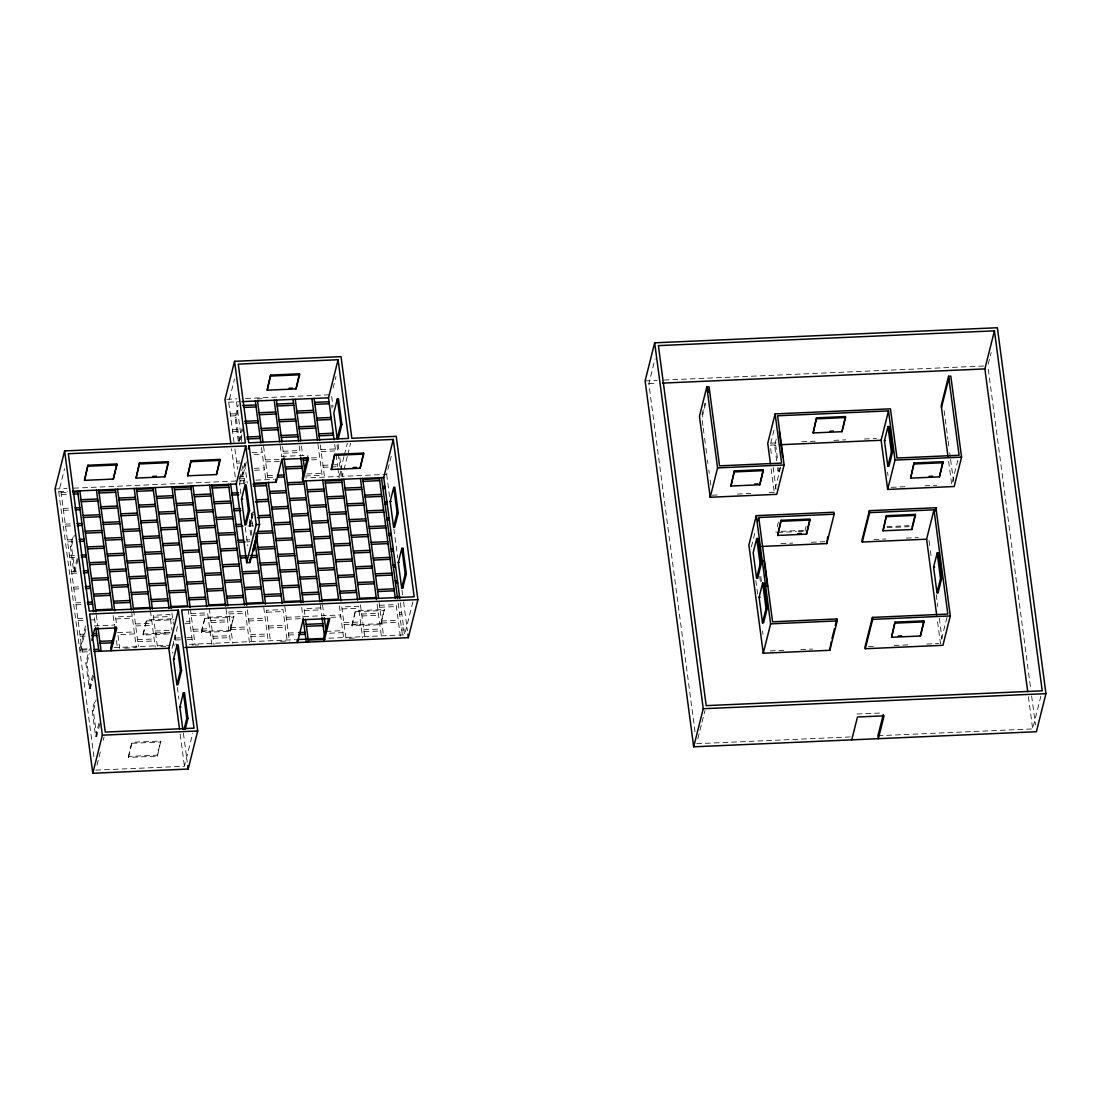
<?xml version="1.0" encoding="UTF-8"?>
<svg xmlns="http://www.w3.org/2000/svg" width="1101" height="1101" viewBox="0 0 1101 1101"><rect width="100%" height="100%" fill="white"/><g stroke="black" fill="none" stroke-linecap="round" stroke-linejoin="round"><path stroke-width="0.75" stroke-dasharray="5 3.75" d="M93.929 756.662L58.766 491.803L64.587 468.627M78.047 559.225L74.896 571.804L73.781 571.846L70.381 546.275L73.148 535.279M74.896 571.804L71.496 546.22L74.262 535.224M73.781 571.846L77.331 557.712M85.479 626.001L79.657 649.177L88.534 648.778M85.878 628.946L80.056 652.122L88.933 651.737M93.544 675.945L90.392 688.524L89.277 688.565L85.878 662.995L89.442 648.861M90.392 688.524L86.993 662.953L89.36 653.526M89.277 688.565L92.828 674.431M99.902 723.825L96.75 736.39L95.636 736.445L92.236 710.861L95.003 699.864M96.75 736.39L93.351 710.819L96.117 699.823M95.636 736.445L99.186 722.297M96.971 765.195L100.714 750.29M103.205 740.354L104.044 737.051M168.604 633.956L143.158 635.084L143.034 634.093L146.584 619.959L173.724 618.762M143.158 635.084L146.584 619.959M128.404 756.428L131.955 742.294L160.801 741.014L157.374 756.153L128.542 757.419L128.404 756.428L157.25 755.162L160.801 741.014M128.542 757.419L131.955 742.294M234.045 442.423L228.705 402.195L234.527 379.019M177.509 626.552L172.1 648.076L172.788 653.182M238.27 441.198L235.105 417.334L238.256 404.769M239.371 441.157L236.206 417.293L238.188 409.434M238.889 441.336L242.041 428.771M240.39 439.712L243.156 428.716M201.442 631.534L204.992 617.386L233.825 616.12L230.412 631.245L201.566 632.511L201.442 631.534L230.274 630.254L233.825 616.12M239.564 479.238L242.894 465.984M201.566 632.511L204.992 617.386M240.871 493.881L239.55 483.834L245.248 461.911M244.945 483.091L243.582 472.866L246.349 461.856M95.732 770.149L184.445 766.255L192.771 733.142M252.487 511.979L249.335 524.544L250.45 524.503L253.602 511.924M250.753 535.265L249.404 525.039L252.157 514.043M251.868 535.224L250.505 524.984L253.271 513.988M333.121 388.089L336.025 376.501M343.952 456.626L338.97 476.499L305.693 477.958M344.365 454.974L347.283 443.386M391.227 456.186L386.657 474.393L342.287 476.348L343.54 471.379M343.952 469.728L347.283 456.488M347.696 454.823L350.613 443.235M351.907 624.9L355.458 610.766L384.29 609.5L380.863 624.625L352.031 625.891L351.907 624.9L380.74 623.634L384.29 609.5M352.031 625.891L355.458 610.766M412.93 601.765L404.618 634.864L327.025 638.291M695.048 731.821L648.833 383.712L655.067 358.885M702.08 414.554L704.943 403.131M705.617 403.461L701.929 418.146L703.044 426.527M770.617 443.524L774.719 427.202M697.869 738.743L701.612 723.839M702.025 722.187L704.943 710.599M776.687 460.879L774.65 445.533L776.233 439.244M751.377 546.894L755.465 530.586M779.948 467.911L779.15 471.063L778.049 471.104L778.834 467.966M769.227 492.684L774.264 492.464L780.815 466.356M777.21 526.828L778.792 520.553M804.996 531.26L806.441 523.993M957.856 460.177L951.718 484.66L948.374 459.53M988.216 364.17L991.134 352.581M946.998 617.344L940.447 643.452L937.323 619.904M877.951 735.729L1032.669 728.917L1040.982 695.804M226.71 399.319L237.004 398.865M245.592 398.493L331.456 394.709M645.117 380.905L657.104 380.382M663.958 380.079L984.377 365.972M257.276 398.961L265.602 398.603M228.705 402.195L238.862 401.755M648.833 383.712L657.407 383.327M230.274 414.004L238.036 413.659M230.536 415.972L238.298 415.627M235.105 417.334L236.206 417.293M232.366 429.748L240.128 429.404M232.628 431.702L240.39 431.372M252.129 452.621L262.107 452.181M283.191 451.245L299.816 450.515M320.886 449.593L337.525 448.85M254.056 454.507L262.368 454.149M283.452 453.213L300.078 452.483M321.148 451.561L337.787 450.818L336.92 444.267M281.484 456.433L308.101 455.264M236.536 461.223L239.646 461.085M265.369 459.943L282.007 459.213M311.404 457.92L319.717 457.562M236.798 463.191L244.56 462.847L247.257 483.174M265.63 461.911L282.269 461.181M311.666 459.888L319.978 459.516M771.127 443.139L776.219 442.905M801.652 441.79L815.222 441.198M833.884 440.372L845.761 439.85M864.423 439.024L876.286 438.501M770.218 445.148L777.045 444.859M254.221 468.352L264.199 467.911M322.978 465.324L339.617 464.594M774.65 445.533L775.765 445.492L777.801 460.824M254.482 470.32L264.46 469.879M323.24 467.292L329.653 467.017M331.25 466.948L336.053 466.728M243.582 472.866L242.481 472.907L243.83 483.133M238.628 476.953L246.39 476.609M267.46 475.687L275.787 475.315M306.835 473.953L321.809 473.292M238.889 478.921L246.652 478.577M267.722 477.655L276.048 477.284M305.431 475.99L322.07 475.26M55.05 488.995L66.982 488.472M73.808 488.17L235.82 481.041L231.54 448.726M239.151 480.889L247.464 480.518M255.79 480.16L274.08 479.348M58.766 491.803L67.643 491.404M239.55 483.834L246.197 483.545M61.119 492.684L67.767 492.395M61.381 494.652L68.028 494.363M63.211 508.414L69.858 508.125M63.473 510.382L70.12 510.093M712.154 495.202L720.549 494.831M737.34 494.088L750.758 493.496M891.287 487.316L906.384 486.656M924.854 485.83L936.607 485.321M65.303 524.159L71.95 523.87M65.551 526.127L72.212 525.838M249.335 523.966L252.666 523.828M249.404 525.039L250.505 524.984M247.931 526.017L252.927 525.796M67.381 539.889L74.042 539.6M67.643 541.857L74.304 541.568M70.381 546.275L71.496 546.22M246.431 539.93L249.762 539.779M246.693 541.898L250.023 541.747M69.473 555.633L76.134 555.344M69.735 557.601L76.396 557.312M781.118 531.329L804.859 530.283M887.007 526.663L909.054 525.686M777.857 532.457L796.518 531.632M798.211 531.563L803.303 531.343M887.131 527.64L909.178 526.677M71.565 571.364L78.212 571.075M71.826 573.332L78.474 573.043M780.953 543.619L792.775 543.096M811.341 542.284L824.842 541.678M873.96 539.518L885.906 538.995M906.371 538.1L918.317 537.577M73.657 587.108L81.969 586.737M73.918 589.076L80.566 588.787M75.749 602.839L82.396 602.55M76.01 604.807L82.658 604.518M77.827 618.583L84.488 618.294M132.175 616.188L115.536 616.918L116.61 625.01M190.955 613.601L207.594 612.872L211.777 644.346M320.721 607.89L304.082 608.619L305.362 618.239M379.501 605.302L396.126 604.573L400.31 636.048M78.088 620.551L84.749 620.262M91.397 619.959L94.727 619.822M115.798 618.886L132.437 618.156M153.507 617.234L170.146 616.505M191.216 615.569L207.855 614.84M228.925 613.918L245.564 613.174M266.635 612.252L283.274 611.523M304.344 610.587L320.969 609.858M342.053 608.936L358.678 608.206M379.749 607.27L396.388 606.541M146.708 620.936L173.848 619.739M205.116 618.363L233.963 617.097M355.582 611.743L384.414 610.477M94.273 625.932L114.752 625.038M135.437 623.964L152.076 623.235M186.454 621.721L189.785 621.57M210.855 620.647L227.494 619.904M248.565 618.982L265.203 618.253M286.274 617.331L340.608 614.936M361.678 614L378.317 613.271M399.388 612.349L401.617 612.252M135.698 625.932L152.337 625.203M185.051 623.758L190.046 623.538M211.117 622.615L227.756 621.872M248.826 620.95L265.465 620.221M286.535 619.285L301.509 618.638M330.892 617.344L340.87 616.904M361.94 615.968L378.579 615.239M399.649 614.317L401.879 614.22M79.919 634.327L86.58 634.025M117.628 632.662L134.267 631.933M155.337 630.997L170.311 630.336M193.047 629.345L209.685 628.616M230.756 627.68L247.395 626.951M268.465 626.029L285.09 625.285M343.87 622.698L360.509 621.969M381.579 621.047L398.218 620.317M80.18 636.282L86.841 635.993M134.528 633.901L117.89 634.63L119.72 648.393M155.599 632.965L170.572 632.304M193.308 631.313L209.947 630.57M231.017 629.648L247.656 628.919M268.727 627.997L285.352 627.253M344.131 624.666L360.77 623.937M381.841 623.015L398.479 622.285M143.034 634.093L170.173 632.91M137.529 639.695L154.168 638.965M175.238 638.043L180.234 637.823M186.881 637.534L191.877 637.314M212.947 636.378L229.586 635.649M250.656 634.726L267.282 633.983M288.366 633.061L296.678 632.69M326.061 631.396L342.7 630.667M363.77 629.744L380.409 629.015M401.48 628.079L403.695 627.983M137.79 641.663L154.429 640.933M175.499 640.011L180.481 639.791M187.142 639.502L192.138 639.282M213.209 638.346L229.848 637.617M250.918 636.695L267.543 635.951M288.627 635.029L296.94 634.658M329.653 633.226L342.962 632.635M364.032 631.713L380.671 630.983M401.741 630.047L403.957 629.951M114.132 647.649L170.545 645.172M189.344 644.346L295.329 639.681M82.011 650.058L88.672 649.769M124.716 648.172L136.359 647.663L131.776 613.133M165.742 646.37L157.429 646.741L153.245 615.266L169.884 614.537L171.976 630.267M198.455 644.938L195.138 645.076L190.556 610.546M280.535 641.319L287.182 641.03L283.012 609.555L266.373 610.284L270.557 641.759M354.288 638.071L345.962 638.442L341.792 606.968L358.417 606.238L362.601 637.713M85.878 662.995L86.993 662.953M770.287 650.939L783.829 650.333M800.757 649.59L812.607 649.067M868.455 646.617L875.309 646.315M894.163 645.489L907.885 644.883M926.725 644.044L938.726 643.521M92.236 710.861L93.351 710.819M132.092 743.271L160.925 742.005M857.073 714.054L880.36 713.035M696.63 743.712L851.334 736.899M988.258 369.22L1030.742 689.171M1031.637 695.983L1035.477 724.912M1028.389 696.658L1032.669 728.917M944.107 410.604L947.92 439.285M948.14 440.978L948.814 446.029M949.709 452.786L950.383 457.837M950.603 459.53L953.521 481.467M929.01 540.495L930.125 548.959M930.359 550.638L931.474 559.102M936.194 594.595L937.089 601.366M937.309 603.045L937.763 606.431M939.332 618.267L942.029 638.552M887.585 472.123L888.025 475.522M778.696 467.65L779.15 471.063M777.595 467.705L778.049 471.104M770.659 448.547L771.787 457.025M773.136 467.196L776.067 489.243M771.113 468.723L774.264 492.464M776.026 531.549L776.164 532.526M760.805 576.47L761.479 581.589M759.69 576.525L760.598 583.337M755.837 580.53L757.626 593.99M762.539 630.983L762.979 634.341M703.264 428.206L704.379 436.574M704.599 438.253L705.713 446.621M705.934 448.3L706.594 453.323M707.489 460.025L707.929 463.37M708.824 470.072L709.264 473.43M710.159 480.119L710.819 485.142M386.657 474.393L389.589 496.51M393.883 528.824L397.722 557.739M402.016 590.053L402.691 595.159M403.585 601.958L407.425 630.873M400.351 602.715L404.796 636.254M398.177 603.169L402.581 636.35M379.088 602.247L383.671 636.777M380.74 623.634L380.863 624.625M377.106 604.091L381.51 637.273M360.467 604.821L364.665 636.433M331.676 396.415L333.039 406.613M338.007 444.033L338.902 450.832M339.81 457.644L341.393 469.549M341.613 471.242L342.287 476.348M331.718 405.14L332.13 408.196M338.2 453.887L339.879 466.563M340.512 471.352L341.571 479.348M334.704 444.364L335.86 453.061M336.08 454.727L337.663 466.659M337.856 468.118L339.149 477.848M320.281 444.997L324.671 477.999M317.886 443.786L322.469 478.316M339.397 605.756L343.801 638.938M301.454 446.043L302.679 455.222M322.552 604.958L323.983 615.665M299.211 445.933L300.49 455.539M320.308 604.834L321.795 615.982M282.572 446.662L283.852 456.282M280.177 445.451L281.608 456.158M301.688 607.408L303.16 618.556M263.552 446.18L268.135 480.71M284.842 606.61L289.453 641.319M261.501 447.584L266.291 483.656M236.467 401.865L242.014 443.607M251.234 513.121L253.326 528.852M263.772 607.546L268.176 640.672M249.762 519.383L250.45 524.503M234.912 448.974L237.61 469.301M245.317 527.365L247.766 545.779M247.34 609.803L251.744 642.984M249.473 642.681L245.303 611.206L228.664 611.95L232.848 643.424M230.274 630.254L230.412 631.245M226.063 609.197L230.467 642.337M209.231 608.399L214.034 644.649M188.161 609.335L192.964 645.571M171.935 613.119L173.407 624.267M174.825 634.974L176.119 644.732M173.449 641.415L174.068 646.012M177.316 687.258L178.899 699.19M183.413 733.266L187.266 762.236M180.192 734.216L184.445 766.255M150.452 610.986L155.255 647.237M157.25 755.162L157.374 756.153M133.606 610.188L138.423 646.383M113.155 615.707L114.366 624.886M116.458 640.631L117.559 648.888M96.31 614.909L97.728 625.616M94.466 617.854L95.539 625.932M60.982 491.693L82.272 652.026"/><path stroke-width="1.5" d="M234.554 361.321L245.385 442.96L64.615 450.915L55.05 488.995L92.787 773.26L188.175 769.048L197.726 730.981L181.665 609.995L417.898 599.605L396.222 436.326L351.852 438.281L341.021 356.641L234.554 361.321L224.989 399.402L230.852 443.62M87.929 465.228L84.502 480.353L113.334 479.086L116.885 464.952L116.761 463.961L87.929 465.228L84.502 480.353M116.761 463.961L113.334 479.086M91.796 640.314L94.672 628.891L116.844 627.914L111.105 650.76L110.719 647.801L116.045 626.593M139.497 462.957L136.07 478.082L164.916 476.816L168.467 462.681L168.329 461.691L139.497 462.957L136.07 478.082M168.329 461.691L164.916 476.816M92.787 773.26L102.352 735.179L64.615 450.915M191.065 460.686L187.652 475.811L216.484 474.545L220.035 460.411L219.897 459.42L191.065 460.686L187.652 475.811M178.348 610.147L194.01 728.174L105.283 732.082L89.621 614.055L178.348 610.147L168.783 648.214L179.518 729.151M219.897 459.42L216.484 474.545M173.504 659.141L177.055 644.993L178.156 644.952L181.555 670.523L178.004 684.671L176.889 684.712L173.504 659.141L174.605 659.086M176.889 684.712L180.44 670.578L177.055 644.993M182.794 729.179L179.848 707.007L183.413 692.873L184.514 692.818L187.913 718.389L185.147 729.385M245.784 445.905L236.22 483.986L246.665 562.68L249.996 562.528L259.561 524.448L249.101 445.767L393.277 439.423L414.182 596.797L89.222 611.096L68.331 453.722L245.784 445.905L256.23 524.599L246.665 562.68M248.275 449.07L249.101 445.767M270.612 375.069L267.199 390.194L296.031 388.928L299.582 374.794L299.444 373.803L270.612 375.069L267.199 390.194M241.504 499.166L245.055 485.032L246.17 484.977L249.555 510.547L246.005 524.695L244.904 524.737L241.504 499.166L242.605 499.125M184.046 729.44L186.798 718.444L183.413 692.873M244.904 524.737L248.454 510.603L245.055 485.032M255.9 533.063L256.34 536.476L252.79 550.61L253.904 550.569L257.455 536.421L257.001 533.008M299.444 373.803L296.031 388.928M254.51 483.174L276.145 482.224L281.884 459.378L308.5 458.209L302.761 481.054L383.726 477.49L393.277 439.423M307.702 456.887L302.362 478.109L302.761 481.054M334.085 439.781L328.525 397.805L338.09 359.738L238.27 364.128L248.716 442.808L348.535 438.418L338.09 359.738M337.36 398.851L333.809 412.985L337.195 438.57L338.31 438.515L341.861 424.38L338.461 398.796L337.36 398.851L340.746 424.422L337.195 438.57M334.69 454.369L331.263 469.494L360.096 468.228L363.66 454.08L363.523 453.103L334.69 454.369L331.263 469.494M363.523 453.103L360.096 468.228M323.653 638.429L297.036 639.598L297.435 642.557L303.16 619.712L329.777 618.542L324.052 641.388L323.653 638.429L328.566 618.858M390.181 501.533L393.731 487.385L394.846 487.344L398.232 512.915L394.681 527.049L393.58 527.104L390.181 501.533L391.295 501.478M393.58 527.104L397.131 512.956L393.731 487.385M398.273 562.515L401.824 548.367L402.938 548.326L406.338 573.896L402.787 588.044L401.672 588.085L398.273 562.515L399.388 562.46M402.154 551.463L402.938 548.326M401.672 588.085L405.223 573.951L401.824 548.367M184.858 647.512L408.333 637.672L417.898 599.605M654.668 342.824L645.117 380.905L693.685 746.808L1036.385 731.725L1045.95 693.644L997.368 327.74L654.668 342.824L703.25 708.727L693.685 746.808M948.594 376.267L959.095 455.277L896.985 458.016L890.448 408.843L775.118 413.907L781.641 463.094L719.531 465.833L709.044 386.809L706.828 386.905L699.452 416.288L710.2 497.267L776.742 494.335L784.118 464.966L777.595 415.779L888.493 410.907L895.03 460.08L887.654 489.45L954.195 486.518L961.572 457.149L950.824 376.17L948.594 376.267L941.217 405.636L947.933 456.186M708.48 392.039L709.305 388.777M710.2 497.267L717.577 467.897L706.828 386.905M734.367 470.911L730.94 486.036L759.786 484.77L763.337 470.636L763.199 469.645L734.367 470.911L730.94 486.036M775.118 413.907L767.741 443.29L770.439 463.631M763.199 469.645L759.786 484.77M756.277 515.653L748.886 545.023L763.254 653.223L829.796 650.292L837.173 620.923L836.911 618.955L772.585 621.79L758.754 517.525L834.159 514.208L833.897 512.24L756.277 515.653L770.631 623.854L763.254 653.223M757.928 520.787L758.754 517.525M756.731 538.527L753.18 552.674L756.566 578.245L757.681 578.19L761.231 564.056L757.832 538.485L756.731 538.527L760.13 564.097L756.566 578.245M759.098 597.265L762.649 583.117L763.764 583.076L767.149 608.647L763.599 622.781L762.498 622.836L759.098 597.265L760.213 597.21M781.077 520.305L777.664 535.43L806.496 534.164L810.047 520.016L809.923 519.039L781.077 520.305L777.664 535.43M762.498 622.836L766.048 608.688L762.649 583.117M816.557 417.829L813.144 432.954L841.976 431.688L845.527 417.54L845.403 416.563L816.557 417.829L813.144 432.954M809.524 520.608L806.496 534.164M845.403 416.563L841.976 431.688M827.759 536.71L826.782 543.577L761.658 546.44M826.782 543.577L834.159 514.208M887.654 489.45L881.117 440.276L888.493 410.907M831.172 641.8L829.796 650.292M831.998 638.539L834.462 628.754M835.274 625.478L836.911 618.955M884.447 440.703L887.998 426.555L889.113 426.514L892.498 452.084L888.947 466.232L887.846 466.274L884.447 440.703L885.562 440.648M933.978 509.818L947.823 614.069L872.405 617.4L865.028 646.769L865.29 648.737L942.924 645.31L950.301 615.941L935.933 507.754L869.391 510.671L862.014 540.054L862.276 542.022L926.602 539.187L933.978 509.818L869.652 512.639L862.276 542.022M887.846 466.274L891.397 452.139L887.998 426.555M886.443 515.667L883.016 530.792L911.862 529.526L915.413 515.378L915.275 514.401L886.443 515.667L883.016 530.792M865.29 648.737L872.666 619.368L872.405 617.4M914.036 463.012L910.61 478.137L939.442 476.871L942.993 462.723L942.869 461.746L914.036 463.012L910.61 478.137M851.734 739.844L857.473 716.999L884.089 715.829L878.35 738.675L877.951 735.729L883.277 714.508M941.479 407.604L948.856 378.235M912.123 526.966L915.275 514.401M895.003 622.148L891.576 637.273L920.408 636.006L923.973 621.859L923.835 620.868L895.003 622.148L891.576 637.273M942.869 461.746L939.442 476.871M935.121 511.015L935.933 507.754M933.579 567.153L937.144 553.019L938.245 552.963L941.644 578.534L938.093 592.682L936.979 592.723L933.579 567.153L934.694 567.111M937.46 556.101L938.245 552.963M1027.701 691.566L984.872 368.918L994.437 330.851L658.398 345.631L706.195 705.631L1042.234 690.836L994.437 330.851M923.835 620.868L920.408 636.006M936.979 592.723L940.529 578.589L937.144 553.019M270.75 376.06L299.582 374.794M289.109 388.24L292.508 388.103M242.014 401.617L328.525 397.805M662.541 383.107L984.872 368.918M242.537 405.553L255.845 404.962M276.915 404.039L293.554 403.31M314.625 402.374L329.048 401.741M244.463 407.439L256.106 406.93M277.177 406.008L293.816 405.264M314.886 404.342L329.309 403.709M259.107 412.737L275.745 412.008M296.816 411.072L313.455 410.343M259.368 414.705L276.007 413.976M297.077 413.04L313.716 412.311M244.628 421.284L257.937 420.706M279.007 419.77L295.646 419.041M316.716 418.119L331.126 417.485M244.89 423.252L258.198 422.674M279.269 421.738L295.908 421.009M316.978 420.087L331.387 419.44M340.746 424.422L341.861 424.38M261.198 428.468L277.837 427.738M298.908 426.816L315.547 426.087M261.46 430.436L278.099 429.707M299.169 428.784L315.794 428.041M246.72 437.028L260.029 436.436M281.099 435.514L297.724 434.785M318.808 433.849L333.218 433.216M246.982 438.996L260.29 438.404M281.361 437.482L297.986 436.753M319.07 435.817L333.479 435.184M816.694 418.82L845.527 417.54M829.975 431.234L833.361 431.083M88.052 466.218L116.885 464.952M139.621 463.948L168.467 462.681M191.202 461.677L220.035 460.411M334.814 455.36L363.66 454.08M308.074 458.071L303.078 458.291L304.771 470.967M303.339 460.259L308.335 460.039M780.458 444.708L881.117 440.276M285.269 466.989L301.908 466.26M285.531 468.957L302.169 468.228M152.901 476.361L156.301 476.21M353.187 467.54L356.586 467.388M277.452 475.247L284.099 474.958M277.713 477.215L284.361 476.926M891.397 452.139L892.498 452.084M72.418 491.197L236.591 483.972M72.762 492.175L77.758 491.954M98.829 491.018L115.467 490.289M136.538 489.367L153.163 488.624M174.247 487.702L190.872 486.972M211.942 486.05L228.581 485.307M252.982 484.234L266.291 483.656L282.2 603.431M287.361 482.72L304 481.99L319.896 601.779M341.709 480.339L325.07 481.068L340.98 600.843M362.78 479.403L379.418 478.674M73.024 494.143L78.02 493.922M99.09 492.987L115.729 492.257M136.799 491.335L153.424 490.592M174.508 489.67L191.134 488.94M212.204 488.004L228.843 487.275M253.244 486.202L266.552 485.624M287.622 484.688L304.261 483.958M325.332 483.036L341.971 482.293M363.041 481.371L379.68 480.642M717.577 467.897L784.118 464.966M895.03 460.08L961.572 457.149M81.02 499.716L97.659 498.987M118.729 498.065L135.354 497.335M156.425 496.4L173.063 495.67M194.134 494.748L210.773 494.005M231.843 493.083L238.504 492.794M269.552 491.418L286.191 490.688M307.262 489.766L323.9 489.037M344.971 488.101L361.61 487.371M382.68 486.449L384.896 486.353M734.491 471.902L763.337 470.636M914.16 463.989L942.993 462.723M81.281 501.684L97.906 500.955M118.991 500.033L135.616 499.29M156.686 498.368L173.325 497.638M194.395 496.716L211.034 495.973M232.105 495.051L238.766 494.762M269.814 493.386L286.453 492.656M307.523 491.734L324.162 491.005M345.232 490.069L361.871 489.339M382.942 488.417L385.157 488.307M74.854 507.905L79.836 507.685M100.92 506.763L117.546 506.033M138.616 505.098L155.255 504.368M176.325 503.446L192.964 502.703M214.034 501.781L230.673 501.051M256.739 499.895L268.383 499.386M289.453 498.464L306.092 497.735M327.162 496.799L343.801 496.069M364.871 495.147L381.51 494.404M75.116 509.873L80.098 509.653M101.182 508.731L117.807 508.001M138.877 507.066L155.516 506.336M176.587 505.414L193.226 504.671M214.296 503.749L230.935 503.019M255.336 501.946L268.644 501.354M289.714 500.432L306.353 499.703M327.424 498.767L344.062 498.037M365.133 497.115L381.772 496.372M754.557 484.013L757.956 483.862M929.134 476.334L932.533 476.183M83.112 515.461L99.737 514.731M120.807 513.795L137.446 513.066M158.516 512.144L175.155 511.401M196.226 510.479L212.865 509.749M233.935 508.813L240.596 508.524M271.644 507.162L288.283 506.432M309.353 505.497L325.992 504.767M347.063 503.845L363.688 503.116M384.772 502.18L386.988 502.084M83.373 517.429L99.998 516.699M121.069 515.763L137.708 515.034M158.778 514.112L175.417 513.369M196.487 512.447L213.126 511.717M234.196 510.781L240.858 510.492M271.906 509.13L288.545 508.401M309.615 507.465L326.254 506.735M347.324 505.813L363.949 505.07M385.033 504.148L387.249 504.052M248.454 510.603L249.555 510.547M76.946 523.649L81.928 523.429M102.999 522.493L119.637 521.764M140.708 520.842L157.347 520.112M178.417 519.177L195.056 518.447M216.126 517.525L232.765 516.782M258.831 515.64L270.474 515.13M291.545 514.195L308.184 513.465M329.254 512.543L345.879 511.814M366.963 510.878L383.588 510.148M77.208 525.617L82.19 525.397M103.26 524.461L119.899 523.732M140.969 522.81L157.608 522.067M178.679 521.145L195.317 520.415M216.388 519.479L233.027 518.75M257.428 517.676L270.736 517.098M291.806 516.163L308.445 515.433M329.516 514.511L346.141 513.782M367.225 512.846L383.85 512.116M397.131 512.956L398.232 512.915M85.19 531.191L101.829 530.462M122.899 529.54L139.538 528.81M160.608 527.874L177.247 527.145M198.318 526.223L214.956 525.48M236.027 524.558L241.023 524.337M273.736 522.892L290.375 522.163M311.445 521.241L328.07 520.512M349.155 519.576L365.78 518.846M386.85 517.924L389.08 517.828M256.23 524.599L259.561 524.448M85.451 533.159L102.09 532.43M123.161 531.508L139.799 530.778M160.87 529.842L177.509 529.113M198.579 528.191L215.218 527.448M236.288 526.526L242.936 526.237M273.998 524.86L290.636 524.131M311.707 523.209L328.332 522.48M349.416 521.544L366.041 520.814M387.112 519.892L389.341 519.782M79.024 539.38L84.02 539.16M105.09 538.238L121.729 537.508M142.8 536.572L159.439 535.843M180.509 534.921L197.148 534.178M218.218 533.256L234.857 532.526M257.593 531.522L272.566 530.861M293.637 529.939L310.262 529.209M331.346 528.274L347.971 527.544M369.041 526.622L385.68 525.879M79.286 541.348L84.282 541.128M105.352 540.206L121.991 539.476M143.061 538.54L159.7 537.811M180.77 536.889L197.409 536.146M218.48 535.224L235.119 534.494M257.854 533.49L272.828 532.829M293.898 531.907L310.523 531.177M331.594 530.242L348.233 529.512M369.303 528.59L385.942 527.847M256.34 536.476L257.455 536.421M87.282 546.936L103.921 546.206M124.991 545.27L141.63 544.541M162.7 543.619L179.339 542.889M200.41 541.953L217.048 541.224M238.119 540.302L243.101 540.082M275.828 538.637L292.453 537.907M313.524 536.971L330.162 536.242M351.233 535.32L367.872 534.591M388.942 533.655L391.158 533.558M87.543 548.904L104.182 548.174M125.253 547.238L141.891 546.509M162.962 545.587L179.601 544.844M200.671 543.922L217.31 543.192M238.38 542.256L245.028 541.967M276.09 540.605L292.715 539.875M313.785 538.94L330.424 538.21M351.494 537.288L368.133 536.545M389.204 535.623L391.419 535.526M781.215 521.296L810.047 520.016M886.566 516.658L915.413 515.378M81.116 555.124L86.112 554.904M107.182 553.968L123.821 553.239M144.892 552.317L161.53 551.587M182.601 550.651L199.24 549.922M220.31 549L236.935 548.257M258.019 547.335L274.644 546.605M295.715 545.669L312.354 544.94M333.424 544.018L350.063 543.288M371.133 542.353L387.772 541.623M81.378 557.092L86.373 556.872M107.444 555.936L124.083 555.207M145.153 554.285L161.792 553.542M182.862 552.619L199.501 551.89M220.572 550.968L237.197 550.225M258.281 549.303L274.906 548.573M295.976 547.637L312.615 546.908M333.686 545.986L350.324 545.256M371.395 544.321L388.034 543.591M89.374 562.666L106.013 561.937M127.083 561.015L143.722 560.285M164.792 559.349L181.431 558.62M202.501 557.698L219.127 556.955M240.211 556.033L246.858 555.744M250.188 555.592L256.836 555.303M277.906 554.367L294.545 553.638M315.615 552.716L332.254 551.986M353.325 551.05L369.964 550.321M391.034 549.399L393.25 549.303M89.635 564.634L106.274 563.905M127.344 562.983L143.983 562.253M165.054 561.317L181.693 560.588M202.763 559.666L219.388 558.923M240.472 558.001L247.119 557.712M250.45 557.56L257.097 557.271M278.168 556.335L294.807 555.606M315.877 554.684L332.516 553.954M353.586 553.019L370.225 552.289M391.295 551.367L393.511 551.271M797.881 533.558L801.28 533.407M83.208 570.855L88.204 570.635M109.274 569.712L125.913 568.983M146.983 568.047L163.622 567.318M184.693 566.396L201.318 565.653M222.402 564.73L239.027 564.001M260.097 563.065L276.736 562.336M297.807 561.414L314.446 560.684M335.516 559.748L352.155 559.019M373.225 558.097L389.864 557.367M83.47 572.823L88.465 572.603M109.536 571.68L126.175 570.951M147.245 570.015L163.87 569.286M184.954 568.364L201.579 567.621M222.65 566.698L239.289 565.969M260.359 565.033L276.998 564.304M298.068 563.382L314.707 562.652M335.777 561.716L352.416 560.987M373.487 560.065L390.126 559.322M91.466 578.41L108.104 577.681M129.175 576.745L145.8 576.016M166.884 575.094L183.509 574.364M204.58 573.428L221.218 572.699M242.289 571.777L258.928 571.034M279.998 570.112L296.637 569.382M317.707 568.446L334.346 567.717M355.417 566.795L372.055 566.065M393.126 565.13L395.342 565.033M91.727 580.378L108.366 579.649M129.436 578.713L146.061 577.984M167.146 577.062L183.771 576.318M204.841 575.396L221.48 574.667M242.55 573.731L259.189 573.002M280.26 572.08L296.898 571.35M317.969 570.414L334.608 569.685M355.678 568.763L372.317 568.033M393.387 567.098L395.603 567.001M85.3 586.599L90.296 586.379M111.366 585.443L127.991 584.714M149.075 583.791L165.701 583.062M186.771 582.126L203.41 581.397M224.48 580.475L241.119 579.732M262.189 578.809L278.828 578.08M299.899 577.144L316.537 576.415M337.608 575.493L354.247 574.763M375.317 573.827L391.956 573.098M405.223 573.951L406.338 573.896M85.561 588.567L90.557 588.347M111.628 587.411L128.253 586.682M149.337 585.76L165.962 585.03M187.032 584.094L203.671 583.365M224.742 582.443L241.38 581.7M262.451 580.778L279.09 580.048M300.16 579.112L316.799 578.383M337.869 577.461L354.508 576.731M375.579 575.795L392.217 575.066M763.021 560.67L764.122 560.629L767.521 586.2L766.406 586.255M760.13 564.097L761.231 564.056M93.557 594.141L110.183 593.411M131.267 592.489L147.892 591.76M168.962 590.824L185.601 590.095M206.671 589.173L223.31 588.429M244.381 587.507L261.02 586.778M282.09 585.842L298.729 585.113M319.799 584.191L336.438 583.461M357.508 582.525L374.147 581.796M395.218 580.874L397.433 580.778M93.819 596.109L110.444 595.38M131.528 594.457L148.153 593.728M169.224 592.792L185.863 592.063M206.933 591.141L223.572 590.397M244.642 589.475L261.281 588.746M282.351 587.81L298.99 587.081M320.061 586.159L336.7 585.429M357.77 584.493L374.409 583.764M395.479 582.842L397.695 582.746M87.392 602.33L92.374 602.109M113.458 601.187L130.083 600.458M151.154 599.522L167.792 598.793M188.863 597.871L205.502 597.141M226.572 596.205L243.211 595.476M264.281 594.554L280.92 593.811M301.991 592.889L318.629 592.159M339.7 591.223L356.339 590.494M377.409 589.572L394.034 588.842M87.653 604.298L92.635 604.077M113.706 603.155L130.345 602.426M151.415 601.49L168.054 600.761M189.124 599.839L205.763 599.095M226.834 598.173L243.472 597.444M264.543 596.508L281.182 595.779M302.252 594.857L318.891 594.127M339.961 593.191L356.6 592.462M377.671 591.54L394.296 590.797M95.636 609.885L112.274 609.156L96.475 490.138M149.984 607.491L133.345 608.22L117.546 489.216M171.054 606.568L187.693 605.839L171.894 486.821M225.402 604.174L208.763 604.903L192.964 485.885M246.473 603.252L263.111 602.508L255.005 541.527M300.821 600.857L284.182 601.586L268.341 482.238M321.891 599.921L338.53 599.192L322.676 479.857M376.225 597.54L359.6 598.27L343.801 479.252M397.31 596.604L399.525 596.508M940.529 578.589L941.644 578.534M93.227 633.736L96.558 633.584M306.174 624.363L322.799 623.634M91.823 635.772L96.819 635.552M306.436 626.331L323.061 625.602M766.048 608.688L767.149 608.647M99.819 641.36L113.128 640.768M298.343 632.621L304.991 632.332M100.081 643.328L113.389 642.736M298.605 634.589L305.252 634.3M93.654 649.549L98.65 649.329M308.252 640.094L324.891 639.364M93.915 651.517L169.334 648.2M770.631 623.854L837.173 620.923M872.666 619.368L950.301 615.941M895.127 623.125L923.973 621.859M898.237 635.993L901.623 635.841M180.44 670.578L181.555 670.523M179.848 707.007L180.963 706.966M186.798 718.444L187.913 718.389M102.352 735.179L197.726 730.981M703.25 708.727L1045.95 693.644M937.639 589.269L938.093 592.682M926.602 539.187L936.648 614.853M911.724 528.549L911.862 529.526M869.391 510.671L869.652 512.639M779.315 431.344L782.701 456.915M402.333 584.631L402.787 588.044M407.879 634.272L408.333 637.672M383.726 477.49L399.787 598.476M381.496 477.586L397.571 598.572M379.281 477.683L395.314 598.449M362.642 478.426L378.483 597.65M360.426 478.522L376.487 599.508M341.571 479.348L357.605 600.114M314.102 398.438L319.675 440.414M311.886 398.534L317.432 440.29M295.247 399.278L300.793 441.019M306.037 480.587L322.153 601.889M324.244 617.633L326.061 631.396M293.031 399.374L298.605 441.336M300.697 457.08L303.394 477.407M321.987 617.51L324.492 636.309M276.392 400.103L281.966 442.065M284.058 457.81L303.27 602.508M305.555 619.767L308.514 642.062M274.177 400.2L279.723 441.941M282.007 459.213L301.082 602.825M303.16 618.556L306.298 642.172M275.745 479.279L276.145 482.224M257.538 400.929L263.084 442.685M255.322 401.025L260.896 443.001M256.794 538.155L265.561 604.16M249.542 559.184L249.996 562.528M230.673 484.234L246.734 605.22M228.457 484.33L244.491 605.096M211.819 485.059L227.852 605.825M209.603 485.156L225.664 606.142M190.748 485.981L206.782 606.747M174.109 486.725L190.143 607.491M155.255 487.55L171.316 608.536M153.039 487.647L169.072 608.413M187.721 765.649L188.175 769.048M136.4 488.376L152.433 609.142M134.184 488.472L150.245 609.459M115.33 489.312L131.363 610.078M98.691 490.041L114.724 610.807M114.628 626.854L115.233 631.451M79.836 490.867L95.897 611.853M97.989 627.584L101.127 651.2M77.62 490.963L93.654 611.729M95.746 627.474L98.911 651.297"/></g></svg>
